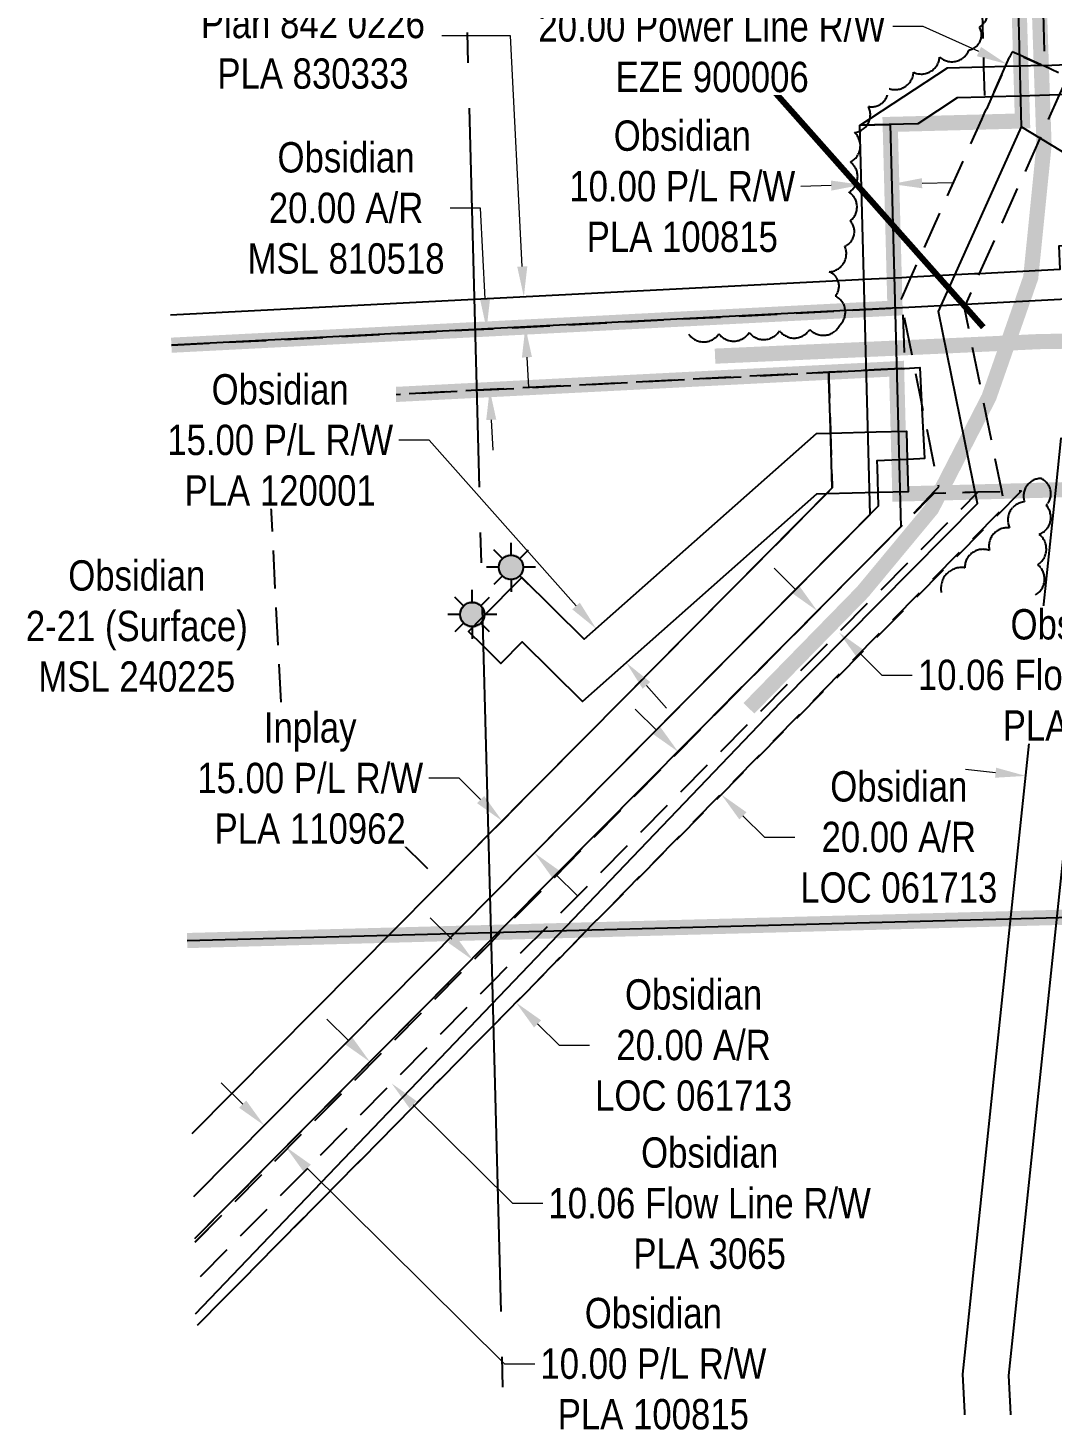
# Model space of a CAD drawing. Extents: x 627382 to 632469, y 5829498 to 5833219.
# Drawn here: x 628928.9 to 629266.8, y 5832105.4 to 5832559.7 of the extents above; entities that cross this region are included whole.
import ezdxf

# ---------------------------------------------------------------- set-up
doc = ezdxf.new("R2010")
doc.units = 0
doc.header["$LTSCALE"] = 5
doc.header["$PDMODE"] = 34
doc.header["$PDSIZE"] = 0.03
for name, pattern in [('0', [1, 1, 0]), ('CENTERLINEX3', [5, 2.5, -1, 0.5, -1]), ('DASHDOT2', [12.7, 6.35, -3.175, 0, -3.175]), ('foc-ACCESSROAD', [3.75, 2.5, -1.25]), ('foc-FLOWLINE', [3.75, 2.5, -1.25]), ('foc-QUARTERLINE', [33, 25, -3, 2, -3])]:
    doc.linetypes.add(name, pattern=pattern)
doc.layers.get('Defpoints').update_dxf_attribs({"color": 9})
for name, color, linetype in [('AS-POWER', 104, 'foc-POWER'), ('AS-ROADS', 254, 'Continuous'), ('AS-WILDLIFE', 131, 'DASHDOT2'), ('C-AR', 13, 'foc-ACCESSROAD'), ('C-FLOWLINE', 13, 'foc-FLOWLINE'), ('C-RW', 13, 'Continuous'), ('C-WS-S', 8, 'Continuous'), ('F-EZE', 190, 'foc-FLOWLINE'), ('F-RW', 190, 'Continuous'), ('L-QSEC', 8, 'foc-QUARTERLINE'), ('L-SEC', 7, 'Continuous'), ('T-BUSH', 110, '0')]:
    doc.layers.add(name, color=color, linetype=linetype)
doc.layers.add('AS-TRAPPER BOUNDARY', color=7, linetype='CENTERLINEX3', true_color=0xb85c00, transparency=0.6)
for name, color, linetype, lineweight in [('C-AR-T', 13, 'Continuous', 9), ('C-FLOWLINE-T', 13, 'Continuous', 9), ('C-RW-T', 13, 'Continuous', 9), ('C-WS-T', 13, 'Continuous', 9), ('F-EZE-T', 190, 'Continuous', 9), ('F-RW-T', 190, 'Continuous', 9)]:
    doc.layers.add(name, color=color, linetype=linetype, lineweight=lineweight)
doc.styles.add('80CG', font='ARIALN.TTF', dxfattribs={"height": 10})
doc.styles.add('foc-LtypeFont', font='ARIALN.TTF', dxfattribs={"height": 7.35})
doc.linetypes.add('foc-POWER', pattern='A,6,-1,["P",foc-LtypeFont,S=0.2,R=0,X=-0.625,Y=-0.75],-1.24,4', length=12.24)
doc.dimstyles.new('Compass 5 000', dxfattribs={"dimscale": 5, "dimtxt": 9, "dimasz": 2, "dimexe": 0.2, "dimexo": 0.0625, "dimgap": 0.5, "dimtad": 0, "dimtih": 1, "dimtoh": 1, "dimzin": 0, "dimdsep": 46, "dimtxsty": '80CG', "dimcen": 0.1, "dimse1": 1, "dimse2": 1, "dimclrd": 256, "dimclrt": 256, "dimaunit": 1, "dimadec": 4, "dimazin": 0, "dimtfac": 0.06, "dimtofl": 0, "dimtmove": 0, "dimatfit": 1, "dimfxl": 0.2, "dimtolj": 1, "dimtzin": 0, "dimlwd": -1, "dimarcsym": 0})

# ---------------------------------------------------------------- blocks, each defined once
blk = doc.blocks.new('*D37')
at = {"layer": 'Defpoints', "color": 0, "transparency": 16777216}
for p in [(629251.74, 5832547.7), (629239.08, 5832519.43), (629257.33, 5832511.26)]:
    blk.add_point(p, dxfattribs=at)
at = {"layer": 'F-EZE-T', "transparency": 16777216}
for p, q in [((629224.24, 5832560.02), (629214.24, 5832560.02)), ((629242.62, 5832551.79), (629224.24, 5832560.02)), ((629279.12, 5832535.44), (629288.25, 5832531.36))]:
    blk.add_line(p, q, dxfattribs=at)
for points in [[(629243.3, 5832553.31), (629241.93, 5832550.27), (629251.74, 5832547.7)], [(629279.8, 5832536.96), (629278.44, 5832533.92), (629269.99, 5832539.53)]]:
    blk.add_solid(points, dxfattribs=at)
at = {"layer": 'F-EZE-T', "transparency": 16777216, "insert": (629154.65, 5832560.02), "char_height": 10, "attachment_point": 5, "style": '80CG', "bg_fill": 3, "box_fill_scale": 1.1, "bg_fill_color": 256, "bg_fill_true_color": 13158600, "bg_fill_transparency": 0}
blk.add_mtext('\\A1;Fortis\\P20.00 Power Line R/W\\PEZE 900006', dxfattribs=at)
blk = doc.blocks.new('*D39')
at = {"layer": 'C-AR-T', "transparency": 16777216}
for p, q in [((629136.36, 5832327.93), (629129.26, 5832334.97)), ((629164.78, 5832299.82), (629171.89, 5832292.79)), ((629171.89, 5832292.79), (629181.89, 5832292.79))]:
    blk.add_line(p, q, dxfattribs=at)
for points in [[(629137.54, 5832329.12), (629135.19, 5832326.75), (629143.47, 5832320.9)], [(629165.95, 5832301.01), (629163.61, 5832298.64), (629157.67, 5832306.85)]]:
    blk.add_solid(points, dxfattribs=at)
at = {"layer": 'Defpoints', "color": 0, "transparency": 16777216}
for p in [(629151.79, 5832329.31), (629165.99, 5832315.26), (629157.67, 5832306.85)]:
    blk.add_point(p, dxfattribs=at)
at = {"layer": 'C-AR-T', "transparency": 16777216, "insert": (629216.19, 5832292.79), "char_height": 10, "attachment_point": 5, "style": '80CG'}
blk.add_mtext('\\A1;Obsidian\\P20.00 A/R\\PLOC 061713', dxfattribs=at)
blk = doc.blocks.new('*D40')
at = {"layer": 'C-AR-T', "transparency": 16777216}
for p, q in [((629068.75, 5832259.21), (629061.64, 5832266.23)), ((629097.09, 5832231.23), (629104.21, 5832224.2)), ((629104.21, 5832224.2), (629114.21, 5832224.2))]:
    blk.add_line(p, q, dxfattribs=at)
for points in [[(629069.92, 5832260.39), (629067.58, 5832258.02), (629075.87, 5832252.18)], [(629098.26, 5832232.41), (629095.92, 5832230.04), (629089.98, 5832238.25)]]:
    blk.add_solid(points, dxfattribs=at)
at = {"layer": 'Defpoints', "color": 0, "transparency": 16777216}
for p in [(629089.98, 5832238.25), (629052.13, 5832228.13), (629066.24, 5832214.21)]:
    blk.add_point(p, dxfattribs=at)
at = {"layer": 'C-AR-T', "transparency": 16777216, "insert": (629148.51, 5832224.2), "char_height": 10, "attachment_point": 5, "style": '80CG'}
blk.add_mtext('\\A1;Obsidian\\P20.00 A/R\\PLOC 061713', dxfattribs=at)
blk = doc.blocks.new('*D45')
at = {"layer": 'C-AR-T', "transparency": 16777216}
for p, q in [((629078.22, 5832500.19), (629068.22, 5832500.19)), ((629079.75, 5832470.3), (629078.22, 5832500.19)), ((629081.8, 5832430.35), (629082.31, 5832420.37))]:
    blk.add_line(p, q, dxfattribs=at)
for points in [[(629081.42, 5832470.38), (629078.09, 5832470.21), (629080.26, 5832460.31)], [(629083.46, 5832430.44), (629080.14, 5832430.27), (629081.29, 5832440.34)]]:
    blk.add_solid(points, dxfattribs=at)
at = {"layer": 'Defpoints', "color": 0, "transparency": 16777216}
for p in [(629080.26, 5832460.31), (629114.97, 5832462.09), (629116, 5832442.12)]:
    blk.add_point(p, dxfattribs=at)
at = {"layer": 'C-AR-T', "transparency": 16777216, "insert": (629033.92, 5832500.19), "char_height": 10, "attachment_point": 5, "style": '80CG'}
blk.add_mtext('\\A1;Obsidian\\P20.00 A/R\\PMSL 810518', dxfattribs=at)
blk = doc.blocks.new('*D46')
at = {"layer": 'C-FLOWLINE-T', "transparency": 16777216}
for p, q in [((629034.71, 5832225.73), (629027.61, 5832232.77)), ((629056.06, 5832204.56), (629088.81, 5832172.08)), ((629088.81, 5832172.08), (629098.81, 5832172.08))]:
    blk.add_line(p, q, dxfattribs=at)
for points in [[(629035.88, 5832226.92), (629033.53, 5832224.55), (629041.81, 5832218.69)], [(629057.23, 5832205.74), (629054.88, 5832203.38), (629048.96, 5832211.6)]]:
    blk.add_solid(points, dxfattribs=at)
at = {"layer": 'Defpoints', "color": 0, "transparency": 16777216}
for p in [(629048.96, 5832211.6), (629031.86, 5832208.66), (629039.01, 5832201.57)]:
    blk.add_point(p, dxfattribs=at)
at = {"layer": 'C-FLOWLINE-T', "transparency": 16777216, "insert": (629153.81, 5832172.08), "char_height": 10, "attachment_point": 5, "style": '80CG'}
blk.add_mtext('\\A1;Obsidian\\P10.06 Flow Line R/W\\PPLA 3065', dxfattribs=at)
blk = doc.blocks.new('*D47')
at = {"layer": 'C-FLOWLINE-T', "transparency": 16777216}
for p, q in [((629182.24, 5832374.38), (629175.14, 5832381.42)), ((629203.53, 5832353.27), (629210.63, 5832346.23)), ((629210.63, 5832346.23), (629220.63, 5832346.23))]:
    blk.add_line(p, q, dxfattribs=at)
for points in [[(629183.42, 5832375.56), (629181.07, 5832373.2), (629189.34, 5832367.34)], [(629204.7, 5832354.45), (629202.35, 5832352.09), (629196.43, 5832360.31)]]:
    blk.add_solid(points, dxfattribs=at)
at = {"layer": 'Defpoints', "color": 0, "transparency": 16777216}
for p in [(629191.67, 5832369.68), (629196.43, 5832360.31), (629198.75, 5832362.66)]:
    blk.add_point(p, dxfattribs=at)
at = {"layer": 'C-FLOWLINE-T', "transparency": 16777216, "insert": (629275.63, 5832346.23), "char_height": 10, "attachment_point": 5, "style": '80CG', "bg_fill": 3, "box_fill_scale": 1.1, "bg_fill_color": 256, "bg_fill_true_color": 13158600, "bg_fill_transparency": 0}
blk.add_mtext('\\A1;Obsidian\\P10.06 Flow Line R/W\\PPLA 3065', dxfattribs=at)
blk = doc.blocks.new('*D48')
at = {"layer": 'C-RW-T', "transparency": 16777216}
for p, q in [((629263.84, 5832087.64), (629273.82, 5832088.15)), ((629228.88, 5832085.83), (629218.9, 5832085.31))]:
    blk.add_line(p, q, dxfattribs=at)
for points in [[(629228.8, 5832087.49), (629228.97, 5832084.16), (629238.87, 5832086.34)], [(629263.75, 5832089.3), (629263.92, 5832085.97), (629253.85, 5832087.12)]]:
    blk.add_solid(points, dxfattribs=at)
at = {"layer": 'Defpoints', "color": 0, "transparency": 16777216}
for p in [(629253.85, 5832087.12), (629239.2, 5832079.99), (629254.18, 5832080.76)]:
    blk.add_point(p, dxfattribs=at)
at = {"layer": 'C-RW-T', "transparency": 16777216, "insert": (629312.91, 5832088.15), "char_height": 10, "attachment_point": 5, "style": '80CG'}
blk.add_mtext('\\A1;Obsidian\\P15.00 P/L R/W\\PPLA 001814', dxfattribs=at)
blk = doc.blocks.new('*D49')
at = {"layer": 'C-RW-T', "transparency": 16777216}
for p, q in [((629248.09, 5832314.03), (629238.15, 5832315.08)), ((629282.91, 5832310.38), (629292.86, 5832309.34))]:
    blk.add_line(p, q, dxfattribs=at)
for points in [[(629248.27, 5832315.69), (629247.92, 5832312.38), (629258.04, 5832312.99)], [(629283.09, 5832312.04), (629282.74, 5832308.72), (629272.97, 5832311.42)]]:
    blk.add_solid(points, dxfattribs=at)
at = {"layer": 'Defpoints', "color": 0, "transparency": 16777216}
for p in [(629265.2, 5832381.26), (629280.13, 5832379.69), (629272.97, 5832311.42)]:
    blk.add_point(p, dxfattribs=at)
at = {"layer": 'C-RW-T', "transparency": 16777216, "insert": (629331.94, 5832309.34), "char_height": 10, "attachment_point": 5, "style": '80CG'}
blk.add_mtext('\\A1;Obsidian\\P15.00 P/L R/W\\PPLA 001814', dxfattribs=at)
blk = doc.blocks.new('*D50')
at = {"layer": 'C-RW-T', "transparency": 16777216}
for p, q in [((628999.84, 5832204.77), (628992.74, 5832211.81)), ((629021.14, 5832183.64), (629086.17, 5832119.15)), ((629086.17, 5832119.15), (629096.17, 5832119.15))]:
    blk.add_line(p, q, dxfattribs=at)
for points in [[(629001.01, 5832205.95), (628998.66, 5832203.58), (629006.94, 5832197.73)], [(629022.31, 5832184.83), (629019.96, 5832182.46), (629014.04, 5832190.69)]]:
    blk.add_solid(points, dxfattribs=at)
at = {"layer": 'Defpoints', "color": 0, "transparency": 16777216}
for p in [(629000.3, 5832191.04), (629014.04, 5832190.69), (629007.4, 5832183.99)]:
    blk.add_point(p, dxfattribs=at)
at = {"layer": 'C-RW-T', "transparency": 16777216, "insert": (629135.25, 5832119.15), "char_height": 10, "attachment_point": 5, "style": '80CG'}
blk.add_mtext('\\A1;Obsidian\\P10.00 P/L R/W\\PPLA 100815', dxfattribs=at)
blk = doc.blocks.new('*D51')
at = {"layer": 'C-RW-T', "transparency": 16777216}
for p, q in [((629193.87, 5832507.6), (629183.88, 5832507.34)), ((629223.86, 5832508.38), (629233.86, 5832508.64))]:
    blk.add_line(p, q, dxfattribs=at)
for points in [[(629223.82, 5832510.05), (629223.9, 5832506.72), (629213.86, 5832508.12)], [(629193.83, 5832509.27), (629193.92, 5832505.94), (629203.87, 5832507.86)]]:
    blk.add_solid(points, dxfattribs=at)
at = {"layer": 'Defpoints', "color": 0, "transparency": 16777216}
for p in [(629203.87, 5832507.86), (629203.9, 5832506.57), (629213.9, 5832506.83)]:
    blk.add_point(p, dxfattribs=at)
at = {"layer": 'C-RW-T', "transparency": 16777216, "insert": (629144.79, 5832507.34), "char_height": 10, "attachment_point": 5, "style": '80CG'}
blk.add_mtext('\\A1;Obsidian\\P10.00 P/L R/W\\PPLA 100815', dxfattribs=at)
blk = doc.blocks.new('*D53')
at = {"layer": 'Defpoints', "color": 0, "transparency": 16777216}
for p in [(629089.29, 5832302.08), (629085.39, 5832298.15), (629099.94, 5832291.51)]:
    blk.add_point(p, dxfattribs=at)
at = {"layer": 'F-RW-T', "transparency": 16777216}
for p, q in [((629071.18, 5832312.23), (629061.18, 5832312.23)), ((629078.28, 5832305.19), (629071.18, 5832312.23)), ((629103.14, 5832280.53), (629110.24, 5832273.49))]:
    blk.add_line(p, q, dxfattribs=at)
for points in [[(629079.46, 5832306.37), (629077.11, 5832304), (629085.39, 5832298.15)], [(629104.32, 5832281.72), (629101.97, 5832279.35), (629096.04, 5832287.58)]]:
    blk.add_solid(points, dxfattribs=at)
at = {"layer": 'F-RW-T', "transparency": 16777216, "insert": (629022.1, 5832312.23), "char_height": 10, "attachment_point": 5, "style": '80CG', "bg_fill": 3, "box_fill_scale": 1.1, "bg_fill_color": 256, "bg_fill_true_color": 13158600, "bg_fill_transparency": 0}
blk.add_mtext('\\A1;Inplay\\P15.00 P/L R/W\\PPLA 110962', dxfattribs=at)
blk = doc.blocks.new('*D59')
at = {"layer": 'C-RW-T', "transparency": 16777216}
for p, q in [((629061.28, 5832423.69), (629051.28, 5832423.69)), ((629109.76, 5832369.01), (629061.28, 5832423.69)), ((629132.97, 5832342.82), (629139.6, 5832335.34))]:
    blk.add_line(p, q, dxfattribs=at)
for points in [[(629111, 5832370.11), (629108.51, 5832367.9), (629116.39, 5832361.52)], [(629134.22, 5832343.92), (629131.72, 5832341.71), (629126.34, 5832350.3)]]:
    blk.add_solid(points, dxfattribs=at)
at = {"layer": 'Defpoints', "color": 0, "transparency": 16777216}
for p in [(629119.96, 5832364.68), (629116.39, 5832361.52), (629129.91, 5832353.46)]:
    blk.add_point(p, dxfattribs=at)
at = {"layer": 'C-RW-T', "transparency": 16777216, "insert": (629012.2, 5832423.69), "char_height": 10, "attachment_point": 5, "style": '80CG', "bg_fill": 3, "box_fill_scale": 1.1, "bg_fill_color": 256, "bg_fill_true_color": 13158600, "bg_fill_transparency": 0}
blk.add_mtext('\\A1;Obsidian\\P15.00 P/L R/W\\PPLA 120001', dxfattribs=at)
blk = doc.blocks.new('GAS')
h = blk.add_hatch(color=255)
h.dxf.hatch_style = 1
edge = h.paths.add_edge_path()
edge.add_arc((0, 0), 0.9, 0, 360)
for p, q in [((-0.571, 0.571), (-1.142, 1.142)), ((0, 0.808), (0, 1.616)), ((0.571, 0.571), (1.142, 1.142)), ((-0.808, 0), (-1.616, 0)), ((1.616, 0), (0.808, 0)), ((-0.571, -0.571), (-1.142, -1.142)), ((0, -0.808), (0, -1.616)), ((1.142, -1.142), (0.571, -0.571))]:
    blk.add_line(p, q)
blk.add_circle((0, 0), 0.8)

msp = doc.modelspace()

# ---------------------------------------------------------------- linework, layer by layer
at = {"layer": 'AS-ROADS', "const_width": 5, "flags": 128}
for points in [[(629166.762, 5832335.277), (629204.301, 5832373.678), (629226.991, 5832401.003), (629245.91, 5832437.826), (629259.685, 5832477.254), (629264.076, 5832520.986), (629260.463, 5832626.208), (629256.896, 5832728.034), (629254.462, 5832826.897), (629252.265, 5832917.658), (629249.516, 5833032.985), (629245.744, 5833155.303), (629245.279, 5833172.896)], [(629529.778, 5832409.517), (629460.35, 5832444.052), (629433.925, 5832454.385), (629403.885, 5832459.037), (629375.516, 5832459.387), (629337.882, 5832458.302), (629297.067, 5832456.711), (629262.435, 5832456.17), (629237.031, 5832454.993), (629155.593, 5832451.373)]]:
    msp.add_lwpolyline(points, dxfattribs=at)
at = {"layer": 'AS-TRAPPER BOUNDARY', "color": 114, "true_color": 0x008f47, "const_width": 4.998, "flags": 128}
for points in [[(629238.048, 5833172.703), (629256.963, 5832528.91), (629213.352, 5832527.774), (629214.93, 5832467.214), (629214.14, 5832467.177), (629207.484, 5832466.836), (629076.395, 5832460.114), (628976.332, 5832454.982)], [(628976.859, 5832434.982), (629014.287, 5832436.901), (629076.922, 5832440.114), (629103.181, 5832441.46), (629178.379, 5832445.318), (629193.092, 5832446.072), (629208.084, 5832446.841), (629215.451, 5832447.219), (629216.526, 5832405.936), (629338.363, 5832409.111), (629337.679, 5832435.376), (629420.575, 5832437.864), (629750.806, 5832278.281), (629884.308, 5832320.241), (629885.305, 5832282.702), (629906.651, 5831478.776), (629907.123, 5831382.275), (629907.214, 5831378.79)]]:
    msp.add_lwpolyline(points, dxfattribs=at)
at = {"layer": 'C-AR', "flags": 128}
for points in [[(628976.332, 5832454.982), (629076.395, 5832460.114), (629207.484, 5832466.835), (629214.14, 5832467.176), (629217.448, 5832467.334), (629217.537, 5832465.279), (629218.074, 5832447.353), (629217.018, 5832447.299), (629208.084, 5832446.842), (629193.092, 5832446.074), (629178.379, 5832445.319), (629103.181, 5832441.461), (629076.922, 5832440.115), (629014.287, 5832436.902), (628976.859, 5832434.982)], [(628984.135, 5832159.322), (629081.718, 5832258.079), (629087.303, 5832263.987), (629192.683, 5832370.704), (629199.29, 5832377.383), (629217.83, 5832396.131), (629219.571, 5832397.892), (629225.826, 5832404.181), (629227.805, 5832406.23), (629242.339, 5832406.609), (629256.624, 5832406.981), (629247.572, 5832397.721), (629116.012, 5832264.75), (629082.438, 5832230.618), (628984.863, 5832131.763)]]:
    msp.add_lwpolyline(points, dxfattribs=at)
msp.add_lwpolyline([(629074.115, 5832286.78), (629065.363, 5832277.957), (629012.86, 5832329.809), (629007.501, 5832436.554), (629014.287, 5832436.902), (629076.922, 5832440.114), (629103.181, 5832441.461), (629178.379, 5832445.319), (629193.092, 5832446.073), (629193.158, 5832443.902), (629193.542, 5832431.084), (629193.694, 5832426.007), (629193.993, 5832416.06), (629194.237, 5832407.913), (629192.311, 5832405.97), (629126.755, 5832339.863), (629080.785, 5832293.507), (629074.115, 5832286.78)], close=True, dxfattribs=at)
at = {"layer": 'C-FLOWLINE', "flags": 128}
msp.add_lwpolyline([(628984.103, 5832160.502), (629081.696, 5832258.913), (629086.708, 5832263.971), (629192.683, 5832370.704), (629199.29, 5832377.383), (629217.83, 5832396.131), (629219.571, 5832397.892), (629225.826, 5832404.181), (629227.805, 5832406.23), (629242.339, 5832406.609), (629101.268, 5832264.358), (629082.061, 5832244.982), (628984.471, 5832146.575)], dxfattribs=at)
at = {"layer": 'C-RW'}
for points in [[(629268.209, 5833173.507), (629275.07, 5832939.935), (629286.878, 5832538.023), (629276.353, 5832537.709), (629269.08, 5832537.491), (629256.245, 5832537.107), (629246.871, 5832536.826), (629244.563, 5832536.757), (629235.414, 5832536.498), (629222.478, 5832528.011), (629203.444, 5832527.481), (629232.283, 5832546.4), (629244.272, 5832546.759), (629251.415, 5832546.973), (629255.945, 5832547.109), (629263.365, 5832547.331), (629264.266, 5832547.181), (629276.532, 5832547.724), (629258.154, 5833173.239)], [(628983.738, 5832174.332), (629072.243, 5832263.585), (629081.333, 5832272.741), (629206.702, 5832399.167), (629203.359, 5832527.513), (629213.352, 5832527.774), (629216.808, 5832395.111), (629199.29, 5832377.383), (629192.683, 5832370.704), (629086.708, 5832263.971), (629081.696, 5832258.913), (628984.103, 5832160.502)], [(628976.069, 5832464.978), (629076.131, 5832470.109), (629207.185, 5832476.83), (629217.175, 5832477.343), (629218.721, 5832477.422), (629220.304, 5832477.503), (629241.155, 5832478.572), (629242.73, 5832478.653), (629269.441, 5832480.023), (629269.045, 5832487.729), (629279.029, 5832488.242), (629279.937, 5832470.552), (629238.143, 5832468.408), (629217.448, 5832467.334), (629214.14, 5832467.176), (629207.484, 5832466.835), (629076.395, 5832460.114), (628976.332, 5832454.982)]]:
    msp.add_lwpolyline(points, dxfattribs=at)
for points in [[(629218.974, 5832417.341), (629219.294, 5832406.677), (629209.299, 5832406.415), (629192.311, 5832405.97), (629189.04, 5832405.885), (629111.921, 5832337.522), (629091.995, 5832357.202), (629084.941, 5832350.076), (629079.143, 5832355.816), (629074.284, 5832360.627), (629078.894, 5832365.282), (629091.877, 5832378.396), (629112.474, 5832358.051), (629188.996, 5832425.884), (629193.694, 5832426.007), (629208.698, 5832426.4), (629218.695, 5832426.661), (629218.974, 5832417.341)], [(629315.555, 5831703.859), (629302.453, 5831696.536), (629263.532, 5831766.496), (629254.651, 5831782.55), (629237.341, 5832115.73), (629253.361, 5832268.402), (629268.023, 5832408.137), (629269.722, 5832424.327), (629284.649, 5832422.76), (629283.162, 5832408.591), (629268.495, 5832268.805), (629252.391, 5832115.334), (629269.401, 5831786.78), (629311.795, 5831710.631), (629315.555, 5831703.859)]]:
    msp.add_lwpolyline(points, close=True, dxfattribs=at)
at = {"layer": 'C-RW-T'}
msp.add_line((629093.567, 5832450.985), (629094.079, 5832441.001), dxfattribs=at)
msp.add_lwpolyline([(629092.031, 5832480.935), (629088.133, 5832556.937), (629065.479, 5832556.937)], dxfattribs=at)
for points in [[(629093.695, 5832481.02), (629090.367, 5832480.849), (629092.543, 5832470.951)], [(629095.23, 5832451.07), (629091.903, 5832450.899), (629093.055, 5832460.968)]]:
    msp.add_solid(points, dxfattribs=at)
at = {"layer": 'F-EZE', "flags": 128}
msp.add_lwpolyline([(629252.875, 5832939.283), (629264.261, 5832547.358), (629264.274, 5832546.924), (629263.365, 5832547.331), (629255.837, 5832550.702), (629253.545, 5832551.729), (629251.415, 5832546.973), (629246.871, 5832536.826), (629244.701, 5832531.982), (629244.563, 5832536.757), (629244.272, 5832546.759), (629232.887, 5832938.694), (629227.723, 5832938.544), (629227.134, 5832958.532), (629243.592, 5832959.016), (629263.701, 5832959.606), (629273.702, 5832959.9), (629288.97, 5832960.349), (629543.766, 5832967.846), (629551.21, 5832968.066), (629554.482, 5832968.161), (629554.618, 5832963.549), (629555.07, 5832948.172), (629544.354, 5832947.857), (629289.558, 5832940.36), (629274.301, 5832939.912), (629264.3, 5832939.618), (629252.875, 5832939.283)], close=True, dxfattribs=at)
msp.add_lwpolyline([(628984.135, 5832159.323), (629081.719, 5832258.079), (629087.275, 5832263.986), (629189.903, 5832367.897), (629192.682, 5832370.708), (629199.287, 5832377.389), (629217.826, 5832396.141), (629219.567, 5832397.901), (629228.062, 5832406.939), (629229.356, 5832408.31), (629223.662, 5832436.272), (629221.371, 5832447.522), (629217.427, 5832467.336), (629216.842, 5832469.771), (629217.367, 5832470.943), (629220.304, 5832477.504), (629243.534, 5832529.376), (629244.701, 5832531.982), (629246.871, 5832536.826), (629251.415, 5832546.973), (629253.545, 5832551.729), (629255.837, 5832550.702), (629263.365, 5832547.331), (629264.269, 5832547.084), (629271.795, 5832543.556), (629269.08, 5832537.491), (629242.73, 5832478.653), (629238.143, 5832468.408), (629237.719, 5832467.462), (629249.91, 5832407.594), (629251.082, 5832401.835), (629115.882, 5832264.746), (629082.438, 5832230.618), (628984.862, 5832131.782)], dxfattribs=at)
at = {"layer": 'F-RW'}
msp.add_lwpolyline([(628983.189, 5832195.094), (629050.534, 5832263.005), (629074.115, 5832286.78), (629080.785, 5832293.507), (629126.755, 5832339.863), (629194.237, 5832407.913), (629193.993, 5832416.06), (629193.542, 5832431.084), (629193.158, 5832443.902), (629193.092, 5832446.074), (629208.084, 5832446.842), (629217.018, 5832447.299), (629218.074, 5832447.353), (629221.371, 5832447.522), (629223.081, 5832447.61), (629223.662, 5832436.272), (629224.618, 5832417.631), (629223.096, 5832417.553), (629218.974, 5832417.341), (629208.986, 5832416.829), (629209.051, 5832414.649), (629209.434, 5832401.921), (629081.333, 5832272.741), (629072.243, 5832263.585), (628983.738, 5832174.332)], dxfattribs=at)
at = {"layer": 'L-QSEC'}
for p, q in [((629061.428, 5833027.959), (629081.632, 5832261.363)), ((629081.632, 5832261.363), (629101.916, 5831487.41))]:
    msp.add_line(p, q, dxfattribs=at)
at = {"layer": 'L-SEC'}
for p, q in [((629081.632, 5832261.363), (629885.305, 5832282.702)), ((628981.509, 5832258.704), (629081.632, 5832261.363))]:
    msp.add_line(p, q, dxfattribs=at)
at = {"layer": 'T-BUSH', "flags": 128}
for points in [[(629146.891, 5832458.613, 0.5205671), (629156.887, 5832458.716, 0.5205671), (629166.872, 5832459.159, 0.5205671), (629176.853, 5832459.723, 0.5205671), (629186.839, 5832460.164, 0.5205671), (629196.707, 5832461.565, 0.5205671), (629195.287, 5832471.198, 0.5205671), (629193.2, 5832479.166, 0.5205671), (629198.397, 5832487.614, 0.5205671), (629200.135, 5832495.974, 0.5205671), (629199.794, 5832505.393, 0.5205671), (629200.256, 5832515.357, 0.5205671), (629201.584, 5832525.106, 0.5205671), (629206.169, 5832533.681, 0.5205671), (629212.571, 5832539.739, 0.5205671), (629221.038, 5832544.955, 0.5205671), (629229.659, 5832549.923, 0.5205671), (629239.357, 5832552.348, 0.5205671), (629242.785, 5832559.866, 0.5205671), (629243.253, 5832569.851, 0.5205671), (629244.183, 5832579.794, 0.5205671), (629245.184, 5832589.652, 0.5205671), (629244.213, 5832595.906, 0.5205671)], [(629261.291, 5832372.652, 0.5205671), (629261.984, 5832382.621, 0.5205671), (629262.486, 5832392.605, 0.5205671), (629264.824, 5832402.188, 0.5205671), (629263.076, 5832411.028, 0.5205671), (629257.65, 5832403.371, 0.5205671), (629252.728, 5832394.755, 0.5205671), (629246.065, 5832387.319, 0.5205671), (629237.918, 5832381.616, 0.5205671), (629230.205, 5832373.497, 0.5205671)]]:
    msp.add_lwpolyline(points, format="xyb", dxfattribs=at)

# ---------------------------------------------------------------- block references
at = {"layer": 'C-WS-S', "xscale": 4.998301600000004, "yscale": 4.998301600000004, "zscale": 4.998301600000004}
msp.add_blockref('GAS', (629088.328, 5832381.776), dxfattribs=at)

# ---------------------------------------------------------------- texts
at = {"layer": 'C-RW-T', "insert": (629022.995, 5832569.474), "char_height": 9.9966, "attachment_point": 5, "style": '80CG'}
msp.add_mtext('\\A1;Obsidian\\P10.00 P/L R/W\\PPlan 842 0226\\PPLA 830333', dxfattribs=at)
at = {"layer": 'C-WS-T', "insert": (628964.921, 5832362.341), "char_height": 9.9966, "attachment_point": 5, "style": '80CG'}
msp.add_mtext('\\A1;Obsidian\\P2-21 (Surface)\\PMSL 240225', dxfattribs=at)

# ---------------------------------------------------------------- dimensions: what is measured, and where the dimension line sits
at = {"layer": 'C-AR-T'}
for base, p1, p2, angle, text, picture, middle in [((629080.264, 5832460.312), (629115.997, 5832442.118), (629114.973, 5832462.092), 92.93497, 'Obsidian\\P20.00 A/R\\PMSL 810518', '*D45', (629033.922, 5832500.19)), ((629157.67, 5832306.855), (629151.789, 5832329.307), (629165.986, 5832315.26), 315.30538, 'Obsidian\\P20.00 A/R\\PLOC 061713', '*D39', (629216.188, 5832292.788)), ((629089.976, 5832238.253), (629052.13, 5832228.135), (629066.237, 5832214.208), 315.36753, 'Obsidian\\P20.00 A/R\\PLOC 061713', '*D40', (629148.509, 5832224.202))]:
    dim = msp.add_linear_dim(base=base, p1=p1, p2=p2, angle=angle, text=text, dimstyle='Compass 5 000', dxfattribs=at)
    dim.commit()
    dim.dimension.update_dxf_attribs({"geometry": picture, "text_midpoint": middle, "dimtype": 161})
at = {"layer": 'C-FLOWLINE-T'}
dim = msp.add_linear_dim(base=(629048.958, 5832211.601), p1=(629031.857, 5832208.656), p2=(629039.006, 5832201.566), angle=315.2389, text='Obsidian\\P10.06 Flow Line R/W\\PPLA 3065', dimstyle='Compass 5 000', dxfattribs=at)
dim.commit()
dim.dimension.update_dxf_attribs({"geometry": '*D46', "text_midpoint": (629153.812, 5832172.078), "dimtype": 161})
at = {"layer": 'C-RW-T'}
for p1, p2, distance, text, picture, middle in [((629213.897, 5832506.831), (629203.904, 5832506.57), -1.293, 'Obsidian\\P10.00 P/L R/W\\PPLA 100815', '*D51', (629144.791, 5832507.342)), ((629239.198, 5832079.986), (629254.181, 5832080.762), 6.365, 'Obsidian\\P15.00 P/L R/W\\PPLA 001814', '*D48', (629312.911, 5832088.153))]:
    dim = msp.add_aligned_dim(p1=p1, p2=p2, distance=distance, text=text, dimstyle='Compass 5 000', dxfattribs=at)
    dim.commit()
    dim.dimension.update_dxf_attribs({"geometry": picture, "text_midpoint": middle})
dim = msp.add_linear_dim(base=(629014.036, 5832190.686), p1=(629000.301, 5832191.035), p2=(629007.401, 5832183.995), angle=315.23905, text='Obsidian\\P10.00 P/L R/W\\PPLA 100815', dimstyle='Compass 5 000', dxfattribs=at)
dim.commit()
dim.dimension.update_dxf_attribs({"geometry": '*D50', "text_midpoint": (629135.255, 5832119.153), "dimtype": 161})

# ---------------------------------------------------------------- next in the draw order: dimensions: what is measured, and where the dimension line sits
at = {"layer": 'C-FLOWLINE-T'}
dim = msp.add_linear_dim(base=(629196.427, 5832360.313), p1=(629191.668, 5832369.681), p2=(629198.751, 5832362.657), angle=315.23865, text='Obsidian\\P10.06 Flow Line R/W\\PPLA 3065', dimstyle='Compass 5 000', override={"dimtfill": 1}, dxfattribs=at)
dim.commit()
dim.dimension.update_dxf_attribs({"geometry": '*D47', "text_midpoint": (629275.628, 5832346.229), "dimtype": 161})
at = {"layer": 'F-RW-T'}
dim = msp.add_linear_dim(base=(629085.385, 5832298.146), p1=(629099.945, 5832291.51), p2=(629089.286, 5832302.08), angle=135.23929, text='Inplay\\P15.00 P/L R/W\\PPLA 110962', dimstyle='Compass 5 000', override={"dimtfill": 1}, dxfattribs=at)
dim.commit()
dim.dimension.update_dxf_attribs({"geometry": '*D53', "text_midpoint": (629022.098, 5832312.229), "dimtype": 161})

# ---------------------------------------------------------------- next in the draw order: linework, layer by layer
at = {"layer": 'AS-POWER', "flags": 128}
for points in [[(628984.247, 5832135.646), (629177.329, 5832337.343), (629242.08, 5832402.77), (629229.239, 5832466.103), (629256.61, 5832526.99), (629254.112, 5832628.206), (629237.58, 5833172.691)], [(629256.669, 5832527.019), (629295.244, 5832503.551), (629351.056, 5832470.416), (629446.87, 5832441.24), (629518.558, 5832405.789), (629608.3, 5832361.979), (629697.629, 5832317.772), (629784.632, 5832296.445), (629877.053, 5832333.23), (629969.933, 5832370.049), (630020.755, 5832415.683), (630071.388, 5832461.446)]]:
    msp.add_lwpolyline(points, dxfattribs=at)
at = {"layer": 'AS-TRAPPER BOUNDARY', "const_width": 4.998, "flags": 128}
msp.add_lwpolyline([(628981.509, 5832258.704), (629081.632, 5832261.363), (629885.305, 5832282.702), (630704.55, 5832307.276), (630804.835, 5832309.971)], dxfattribs=at)

# ---------------------------------------------------------------- next in the draw order: block references
at = {"layer": 'C-WS-S', "xscale": 4.998301600000004, "yscale": 4.998301600000004, "zscale": 4.998301600000004}
msp.add_blockref('GAS', (629075.544, 5832366.208), dxfattribs=at)

# ---------------------------------------------------------------- next in the draw order: dimensions: what is measured, and where the dimension line sits
at = {"layer": 'C-RW-T'}
dim = msp.add_linear_dim(base=(629272.966, 5832311.423), p1=(629265.203, 5832381.26), p2=(629280.13, 5832379.693), angle=354.00991, text='Obsidian\\P15.00 P/L R/W\\PPLA 001814', dimstyle='Compass 5 000', dxfattribs=at)
dim.commit()
dim.dimension.update_dxf_attribs({"geometry": '*D49', "text_midpoint": (629331.943, 5832309.336), "dimtype": 161})

# ---------------------------------------------------------------- next in the draw order: dimensions: what is measured, and where the dimension line sits
dim = msp.add_linear_dim(base=(629116.391, 5832361.523), p1=(629129.905, 5832353.464), p2=(629119.958, 5832364.685), angle=131.55574, text='Obsidian\\P15.00 P/L R/W\\PPLA 120001', dimstyle='Compass 5 000', override={"dimtfill": 1}, dxfattribs=at)
dim.commit()
dim.dimension.update_dxf_attribs({"geometry": '*D59', "text_midpoint": (629012.196, 5832423.69), "dimtype": 161})

# ---------------------------------------------------------------- next in the draw order: linework, layer by layer
at = {"layer": 'AS-WILDLIFE', "const_width": 2, "flags": 128}
msp.add_lwpolyline([(628967.976, 5832772.037), (629244.051, 5832460.917)], dxfattribs=at)

# ---------------------------------------------------------------- next in the draw order: dimensions: what is measured, and where the dimension line sits
at = {"layer": 'F-EZE-T'}
dim = msp.add_linear_dim(base=(629251.742, 5832547.703), p1=(629257.333, 5832511.26), p2=(629239.082, 5832519.433), angle=155.87534, text='Fortis\\P20.00 Power Line R/W\\PEZE 900006', dimstyle='Compass 5 000', override={"dimtfill": 1}, dxfattribs=at)
dim.commit()
dim.dimension.update_dxf_attribs({"geometry": '*D37', "text_midpoint": (629154.649, 5832560.018), "dimtype": 161})

doc.saveas('drawing.dxf')
